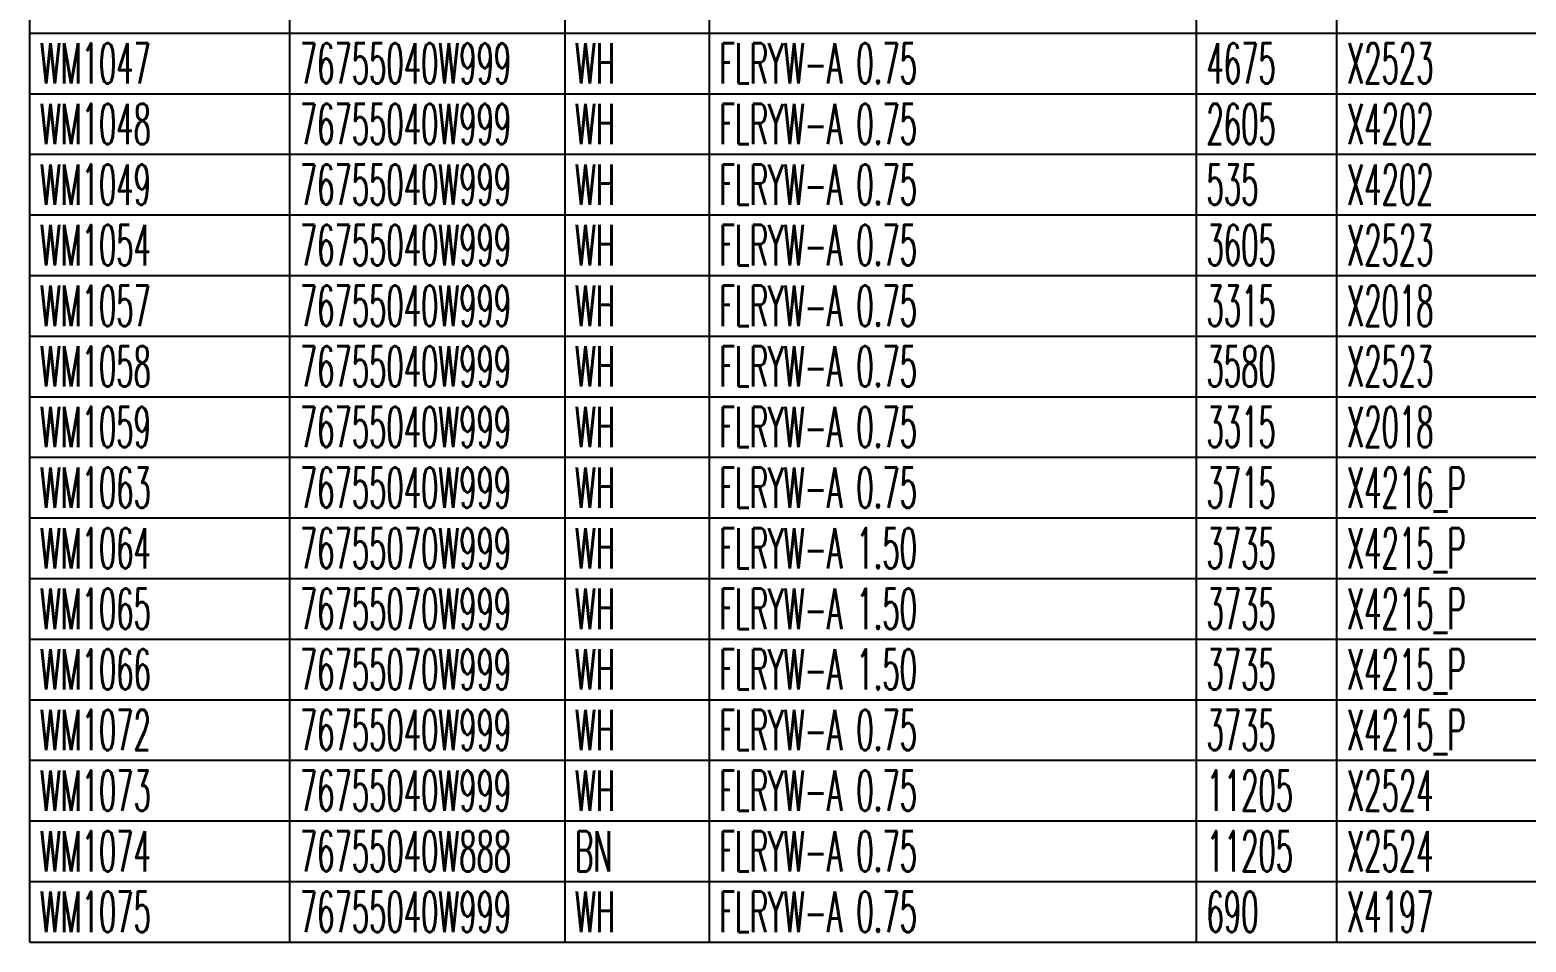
# Model space of a CAD drawing. Header units: millimetres. Extents: x -1 to 4489, y 0 to 1364.
# Drawn here: x 2654.9 to 2803, y 1013.4 to 1103.8 of the extents above; entities that cross this region are included whole.
import ezdxf

# ---------------------------------------------------------------- set-up
doc = ezdxf.new("R2010")
doc.units = ezdxf.units.MM
doc.styles.add('HS-TABLE-WIRE', font='ROMANS.SHX', dxfattribs={"width": 0.5, "height": 4})

msp = doc.modelspace()

# ---------------------------------------------------------------- linework, layer by layer
at = {"color": 7, "linetype": 'Continuous'}
for points in [[(2654.95, 1013.44), (2654.95, 1313.44)], [(2680.66, 1013.44), (2680.66, 1313.44)], [(2707.9, 1013.44), (2707.9, 1313.44)], [(2722.19, 1013.44), (2722.19, 1313.44)], [(2770.38, 1013.44), (2770.38, 1313.44)], [(2784.28, 1013.44), (2784.28, 1313.44)], [(2654.95, 1103.44), (3123.43, 1103.44)], [(2654.95, 1097.44), (3123.43, 1097.44)], [(2654.95, 1091.44), (3123.43, 1091.44)], [(2654.95, 1085.44), (3123.43, 1085.44)], [(2654.95, 1079.44), (3123.43, 1079.44)], [(2654.95, 1073.44), (3123.43, 1073.44)], [(2654.95, 1067.44), (3123.43, 1067.44)], [(2654.95, 1061.44), (3123.43, 1061.44)], [(2654.95, 1055.44), (3123.43, 1055.44)], [(2654.95, 1049.44), (3123.43, 1049.44)], [(2654.95, 1043.44), (3123.43, 1043.44)], [(2654.95, 1037.44), (3123.43, 1037.44)], [(2654.95, 1031.44), (3123.43, 1031.44)], [(2654.95, 1025.44), (3123.43, 1025.44)], [(2654.95, 1019.44), (3123.43, 1019.44)], [(2654.95, 1013.44), (3123.43, 1013.44)]]:
    msp.add_lwpolyline(points, dxfattribs=at)

# ---------------------------------------------------------------- texts
at = {"color": 92, "linetype": 'Continuous', "style": 'HS-TABLE-WIRE', "width": 0.5}
for s, p in [('WM1047', (2655.95, 1098.44)), ('76755040W999', (2681.66, 1098.44)), ('WH', (2708.9, 1098.44)), ('FLRYW-A 0.75', (2723.19, 1098.44)), ('4675', (2771.38, 1098.44)), ('X2523      ', (2785.28, 1098.44)), ('WM1048', (2655.95, 1092.44)), ('76755040W999', (2681.66, 1092.44)), ('WH', (2708.9, 1092.44)), ('FLRYW-A 0.75', (2723.19, 1092.44)), ('2605', (2771.38, 1092.44)), ('X4202      ', (2785.28, 1092.44)), ('WM1049', (2655.95, 1086.44)), ('76755040W999', (2681.66, 1086.44)), ('WH', (2708.9, 1086.44)), ('FLRYW-A 0.75', (2723.19, 1086.44)), ('535', (2771.38, 1086.44)), ('X4202      ', (2785.28, 1086.44)), ('WM1054', (2655.95, 1080.44)), ('76755040W999', (2681.66, 1080.44)), ('WH', (2708.9, 1080.44)), ('FLRYW-A 0.75', (2723.19, 1080.44)), ('3605', (2771.38, 1080.44)), ('X2523      ', (2785.28, 1080.44)), ('WM1057', (2655.95, 1074.44)), ('76755040W999', (2681.66, 1074.44)), ('WH', (2708.9, 1074.44)), ('FLRYW-A 0.75', (2723.19, 1074.44)), ('3315', (2771.38, 1074.44)), ('X2018      ', (2785.28, 1074.44)), ('WM1058', (2655.95, 1068.44)), ('76755040W999', (2681.66, 1068.44)), ('WH', (2708.9, 1068.44)), ('FLRYW-A 0.75', (2723.19, 1068.44)), ('3580', (2771.38, 1068.44)), ('X2523      ', (2785.28, 1068.44)), ('WM1059', (2655.95, 1062.44)), ('76755040W999', (2681.66, 1062.44)), ('WH', (2708.9, 1062.44)), ('FLRYW-A 0.75', (2723.19, 1062.44)), ('3315', (2771.38, 1062.44)), ('X2018      ', (2785.28, 1062.44)), ('WM1063', (2655.95, 1056.44)), ('76755040W999', (2681.66, 1056.44)), ('WH', (2708.9, 1056.44)), ('FLRYW-A 0.75', (2723.19, 1056.44)), ('3715', (2771.38, 1056.44)), ('X4216_P      ', (2785.28, 1056.44)), ('WM1064', (2655.95, 1050.44)), ('76755070W999', (2681.66, 1050.44)), ('WH', (2708.9, 1050.44)), ('FLRYW-A 1.50', (2723.19, 1050.44)), ('3735', (2771.38, 1050.44)), ('X4215_P      ', (2785.28, 1050.44)), ('WM1065', (2655.95, 1044.44)), ('76755070W999', (2681.66, 1044.44)), ('WH', (2708.9, 1044.44)), ('FLRYW-A 1.50', (2723.19, 1044.44)), ('3735', (2771.38, 1044.44)), ('X4215_P      ', (2785.28, 1044.44)), ('WM1066', (2655.95, 1038.44)), ('76755070W999', (2681.66, 1038.44)), ('WH', (2708.9, 1038.44)), ('FLRYW-A 1.50', (2723.19, 1038.44)), ('3735', (2771.38, 1038.44)), ('X4215_P      ', (2785.28, 1038.44)), ('WM1072', (2655.95, 1032.44)), ('76755040W999', (2681.66, 1032.44)), ('WH', (2708.9, 1032.44)), ('FLRYW-A 0.75', (2723.19, 1032.44)), ('3735', (2771.38, 1032.44)), ('X4215_P      ', (2785.28, 1032.44)), ('WM1073', (2655.95, 1026.44)), ('76755040W999', (2681.66, 1026.44)), ('WH', (2708.9, 1026.44)), ('FLRYW-A 0.75', (2723.19, 1026.44)), ('11205', (2771.38, 1026.44)), ('X2524      ', (2785.28, 1026.44)), ('WM1074', (2655.95, 1020.44)), ('76755040W888', (2681.66, 1020.44)), ('BN', (2708.9, 1020.44)), ('FLRYW-A 0.75', (2723.19, 1020.44)), ('11205', (2771.38, 1020.44)), ('X2524      ', (2785.28, 1020.44)), ('WM1075', (2655.95, 1014.44)), ('76755040W999', (2681.66, 1014.44)), ('WH', (2708.9, 1014.44)), ('FLRYW-A 0.75', (2723.19, 1014.44)), ('690', (2771.38, 1014.44)), ('X4197      ', (2785.28, 1014.44))]:
    msp.add_text(s, height=4, dxfattribs=at).set_placement(p)

doc.saveas('drawing.dxf')
